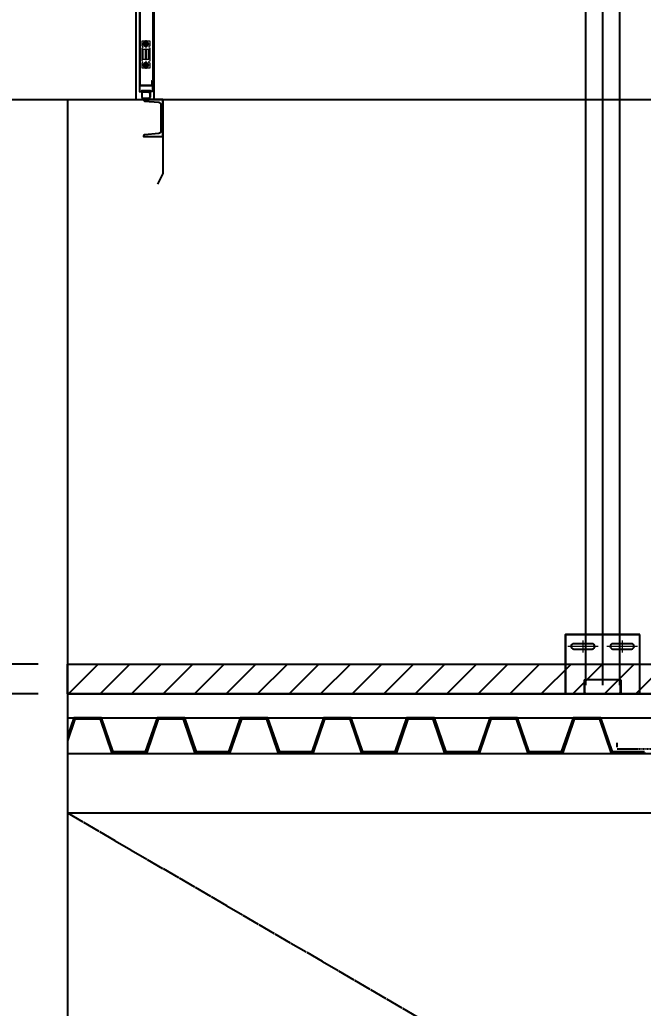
# Model space of a CAD drawing. Header units: millimetres. Extents: x 2370 to 266135, y -585395 to 33485.
# Drawn here: x 64644 to 66742, y -7881 to -4556 of the extents above; entities that cross this region are included whole.
import ezdxf
from ezdxf.lldxf.tags import DXFTag

# ---------------------------------------------------------------- set-up
doc = ezdxf.new("R2010")
doc.units = ezdxf.units.MM
for name, pattern in [('HID', [1.5, 1, -0.5]), ('HIDD', [0.375, 0.25, -0.125]), ('주단면도-1$0$CEN', [62, 60, -1, 0, -1])]:
    doc.linetypes.add(name, pattern=pattern)
for name, color, linetype in [('1', 1, 'CENTER2'), ('15', 15, 'Continuous'), ('7FIN', 5, 'Continuous'), ('A-CEN', 22, 'Continuous'), ('A-ST-CONC', 2, 'Continuous'), ('DOOR', 4, 'Continuous'), ('FIN', 9, 'Continuous'), ('FIN-4', 4, 'Continuous'), ('HID', 7, 'HID'), ('x-sec$0$X_단면도(창고동)$0$ELE-2', 4, 'Continuous'), ('주단면도-1$0$A-FLOR-OPEN-BELO', 6, '주단면도-1$0$CEN'), ('주단면도-1$0$A-ST-CONC', 2, 'Continuous')]:
    doc.layers.add(name, color=color, linetype=linetype)
for name, color, linetype, lineweight in [('6', 6, 'Continuous', 30), ('PANEL', 4, 'Continuous', 13), ('중심선', 6, 'CENTER2', 9)]:
    doc.layers.add(name, color=color, linetype=linetype, lineweight=lineweight)
doc.styles.get("Standard").update_dxf_attribs({"font": 'NanumGothicBold.ttf'})
tags = doc.linetypes.add('CENTER2', pattern=[1.125, 0.75, -0.125, 0.125, -0.125]).pattern_tags.tags
tags[10:11] = [DXFTag(74, 4), DXFTag(75, 0), DXFTag(340, '0'), DXFTag(46, 1.0), DXFTag(50, 0.0), DXFTag(44, 0.0), DXFTag(45, 0.0)]
tags[8:9] = [DXFTag(74, 4), DXFTag(75, 0), DXFTag(340, '0'), DXFTag(46, 1.0), DXFTag(50, 0.0), DXFTag(44, 0.0), DXFTag(45, 0.0)]
tags[6:7] = [DXFTag(74, 4), DXFTag(75, 0), DXFTag(340, '0'), DXFTag(46, 1.0), DXFTag(50, 0.0), DXFTag(44, 0.0), DXFTag(45, 0.0)]
tags[4:5] = [DXFTag(74, 4), DXFTag(75, 0), DXFTag(340, '0'), DXFTag(46, 1.0), DXFTag(50, 0.0), DXFTag(44, 0.0), DXFTag(45, 0.0)]
tags = doc.linetypes.add('HIDDEN', pattern=[0.375, 0.25, -0.125]).pattern_tags.tags
tags[6:7] = [DXFTag(74, 4), DXFTag(75, 0), DXFTag(340, '0'), DXFTag(46, 1.0), DXFTag(50, 0.0), DXFTag(44, 0.0), DXFTag(45, 0.0)]
tags[4:5] = [DXFTag(74, 4), DXFTag(75, 0), DXFTag(340, '0'), DXFTag(46, 1.0), DXFTag(50, 0.0), DXFTag(44, 0.0), DXFTag(45, 0.0)]
doc.dimstyles.new('DIM-A-002-단면', dxfattribs={"dimscale": 330, "dimtxt": 1, "dimasz": 0.4, "dimexe": 0.2, "dimexo": 0.3, "dimgap": 0.4, "dimtad": 1, "dimdec": 0, "dimtxsty": 'Standard', "dimcen": 0, "dimclrd": 15, "dimclre": 15, "dimclrt": 3, "dimadec": 0, "dimazin": 0, "dimtfac": 1, "dimtmove": 0, "dimatfit": 3, "dimfxl": 1, "dimarcsym": 0})

# ---------------------------------------------------------------- blocks, each defined once
blk = doc.blocks.new('A$CB6419878')
at = {"layer": '6', "linetype": 'ByBlock', "lineweight": 9, "ltscale": 6}
h = blk.add_hatch(color=2, dxfattribs=at)
h.paths.add_polyline_path([(1143.1, 316.2), (1143.1, 313.2), (1133.1, 313.2), (1133.1, 311.6), (1143.1, 311.6), (1143.1, 292.6, -0.414214), (1137.1, 286.6), (1119.1, 286.6, -0.414214), (1113.1, 292.6), (1113.1, 311.6), (1123.1, 311.6), (1123.1, 313.2), (1113.1, 313.2), (1113.1, 316.2)])
h.paths.add_polyline_path([(1119.1, 308.6, 0.414214), (1116.1, 305.6), (1116.1, 292.6, 0.414214), (1119.1, 289.6), (1137.1, 289.6, 0.414214), (1140.1, 292.6), (1140.1, 305.6, 0.414214), (1137.1, 308.6)], flags=16)
at = {"layer": '1', "color": 1, "lineweight": 9}
for p, q in [((1141.6, 471.6, 0), (1114.6, 471.6, 0)), ((1128.1, 485.1, 0), (1128.1, 458.1, 0)), ((1114.6, 401.6, 0), (1141.6, 401.6, 0)), ((1128.1, 415.1, 0), (1128.1, 388.1, 0))]:
    blk.add_line(p, q, dxfattribs=at)
at = {"layer": '6', "color": 0, "linetype": 'ByBlock', "lineweight": 9, "ltscale": 6}
for p, q in [((1123.1, 313.2, 0), (1113.1, 313.2, 0)), ((1113.1, 311.6, 0), (1123.1, 311.6, 0)), ((1137.1, 308.6, 0), (1119.1, 308.6, 0)), ((1137.1, 308.6, 0), (1119.1, 308.6, 0)), ((1123.1, 313.2, 0), (1123.1, 311.6, 0)), ((1123.1, 313.2, 0), (1123.1, 311.6, 0)), ((1133.1, 313.2, 0), (1133.1, 311.6, 0)), ((1133.1, 313.2, 0), (1133.1, 311.6, 0)), ((1133.1, 313.2, 0), (1143.1, 313.2, 0)), ((1133.1, 311.6, 0), (1143.1, 311.6, 0)), ((1137.1, 289.6, 0), (1119.1, 289.6, 0)), ((1137.1, 289.6, 0), (1119.1, 289.6, 0)), ((1119.1, 286.6, 0), (1137.1, 286.6, 0)), ((1119.1, 286.6, 0), (1137.1, 286.6, 0))]:
    blk.add_line(p, q, dxfattribs=at)
at = {"layer": 'DOOR', "lineweight": 9}
for p, q in [((1105.6, 1325.5, 0), (1105.6, 331.6, 0)), ((1107.2, 333.2, 0), (1107.2, 1323.9, 0)), ((1107.2, 333.7, 0), (1107.2, 1322.6, 0)), ((1150.2, 1307.6, 0), (1150.2, 348.7, 0)), ((1120.6, 471.6, 0), (1124.4, 478.1, 0)), ((1124.4, 465.1, 0), (1120.6, 471.6, 0)), ((1124.4, 478.1, 0), (1131.9, 478.1, 0)), ((1131.9, 478.1, 0), (1135.6, 471.6, 0)), ((1135.6, 471.6, 0), (1131.9, 465.1, 0)), ((1131.9, 465.1, 0), (1124.4, 465.1, 0)), ((1124.4, 408.1, 0), (1120.6, 401.6, 0)), ((1120.6, 401.6, 0), (1124.4, 395.1, 0)), ((1131.9, 408.1, 0), (1124.4, 408.1, 0)), ((1135.6, 401.6, 0), (1131.9, 408.1, 0)), ((1131.9, 395.1, 0), (1135.6, 401.6, 0)), ((1124.4, 395.1, 0), (1131.9, 395.1, 0)), ((1147.2, 333.7, 0), (1107.2, 333.7, 0)), ((1107.2, 333.2, 0), (1149, 333.2, 0)), ((1147.2, 348.7, 0), (1150.2, 348.7, 0)), ((1147.2, 348.7, 0), (1147.2, 333.7, 0)), ((1149, 346.6, 0), (1150.6, 346.6, 0)), ((1149, 333.2, 0), (1149, 346.6, 0)), ((1150.6, 331.6, 0), (1150.6, 346.6, 0)), ((1105.6, 331.6, 0), (1105.6, 311.6, 0)), ((1150.6, 331.6, 0), (1105.6, 331.6, 0)), ((1105.6, 331.6, 0), (1150.6, 331.6, 0)), ((1105.6, 311.6, 0), (1118.1, 311.6, 0)), ((1107.2, 330, 0), (1107.2, 313.2, 0)), ((1149, 330, 0), (1107.2, 330, 0)), ((1107.2, 313.2, 0), (1118.1, 313.2, 0)), ((1113.1, 316.2, 0), (1113.1, 313.2, 0)), ((1113.1, 316.2, 0), (1113.1, 313.2, 0)), ((1113.1, 316.2, 0), (1143.1, 316.2, 0)), ((1113.1, 316.2, 0), (1143.1, 316.2, 0)), ((1113.1, 311.6, 0), (1113.1, 292.6, 0)), ((1113.1, 311.6, 0), (1113.1, 292.6, 0)), ((1116.1, 305.6, 0), (1116.1, 292.6, 0)), ((1116.1, 305.6, 0), (1116.1, 292.6, 0)), ((1118.1, 313.2, 0), (1118.1, 311.6, 0)), ((1138.1, 313.2, 0), (1138.1, 311.6, 0)), ((1149, 313.2, 0), (1138.1, 313.2, 0)), ((1150.6, 311.6, 0), (1138.1, 311.6, 0)), ((1140.1, 305.6, 0), (1140.1, 292.6, 0)), ((1140.1, 305.6, 0), (1140.1, 292.6, 0)), ((1143.1, 316.2, 0), (1143.1, 313.2, 0)), ((1143.1, 316.2, 0), (1143.1, 313.2, 0)), ((1143.1, 311.6, 0), (1143.1, 292.6, 0)), ((1143.1, 311.6, 0), (1143.1, 292.6, 0)), ((1149, 330, 0), (1149, 313.2, 0)), ((1150.6, 331.6, 0), (1150.6, 311.6, 0))]:
    blk.add_line(p, q, dxfattribs=at)
at = {"layer": 'DOOR', "linetype": 'HIDDEN', "lineweight": 9}
blk.add_line((1110.4, 333.7, 0), (1110.4, 1322.6, 0), dxfattribs=at)
at = {"layer": 'DOOR', "lineweight": 9, "ltscale": 8}
for p, q in [((1114.1, 481.6, 0), (1114.1, 465.6, 0)), ((1142.1, 481.6, 0), (1114.1, 481.6, 0)), ((1142.1, 465.6, 0), (1142.1, 481.6, 0)), ((1114.1, 457.6, 0), (1114.1, 415.6, 0)), ((1118.1, 452.6, 0), (1114.1, 452.6, 0)), ((1138.1, 453.6, 0), (1118.1, 453.6, 0)), ((1118.1, 453.6, 0), (1118.1, 419.6, 0)), ((1126.1, 453.6, 0), (1126.1, 419.6, 0)), ((1130.1, 453.6, 0), (1130.1, 419.6, 0)), ((1138.1, 419.6, 0), (1138.1, 453.6, 0)), ((1142.1, 452.6, 0), (1138.1, 452.6, 0)), ((1142.1, 415.6, 0), (1142.1, 457.6, 0)), ((1118.1, 420.6, 0), (1114.1, 420.6, 0)), ((1114.1, 407.6, 0), (1114.1, 391.6, 0)), ((1138.1, 419.6, 0), (1118.1, 419.6, 0)), ((1142.1, 420.6, 0), (1138.1, 420.6, 0)), ((1142.1, 391.6, 0), (1142.1, 407.6, 0)), ((1114.1, 391.6, 0), (1142.1, 391.6, 0))]:
    blk.add_line(p, q, dxfattribs=at)
at = {"layer": 'DOOR', "lineweight": 9}
for centre, radius in [((1128.1, 471.6, 0), 8.5), ((1128.1, 471.6, 0), 6.5), ((1128.1, 471.6, 0), 5), ((1128.1, 401.6, 0), 8.5), ((1128.1, 401.6, 0), 6.5), ((1128.1, 401.6, 0), 5)]:
    blk.add_circle(centre, radius, dxfattribs=at)
at = {"layer": 'DOOR', "lineweight": 9, "ltscale": 8}
for centre in [(1128.1, 471.6, 0), (1128.1, 401.6, 0)]:
    blk.add_circle(centre, 4, dxfattribs=at)
at = {"layer": 'DOOR', "lineweight": 9}
for centre, radius, start, end in [((1119.1, 305.6, 0), 3, 90, 180), ((1119.1, 305.6, 0), 3, 90, 180), ((1137.1, 305.6, 0), 3, 0, 90), ((1137.1, 305.6, 0), 3, 0, 90), ((1119.1, 292.6, 0), 6, 180, 270), ((1119.1, 292.6, 0), 6, 180, 270), ((1119.1, 292.6, 0), 3, 180, 270), ((1119.1, 292.6, 0), 3, 180, 270), ((1137.1, 292.6, 0), 6, 270, 0), ((1137.1, 292.6, 0), 3, 270, 0), ((1137.1, 292.6, 0), 6, 270, 0), ((1137.1, 292.6, 0), 3, 270, 0)]:
    blk.add_arc(centre, radius, start, end, dxfattribs=at)
at = {"layer": 'DOOR', "lineweight": 9, "ltscale": 8, "extrusion": (0, 0, -1)}
for centre, start_param, end_param in [((1114.1, 461.6, 0), -1.569339, 1.570796), ((1142.1, 411.6, 0), 1.572252, 4.712387)]:
    blk.add_ellipse(centre, major_axis=(4, 0), ratio=0.999273, start_param=start_param, end_param=end_param, dxfattribs=at)
at = {"layer": 'DOOR', "lineweight": 9, "ltscale": 8}
for centre, start_param, end_param in [((1142.1, 461.6, 0), -1.569339, 1.570796), ((1114.1, 411.6, 0), 1.572252, 4.712387)]:
    blk.add_ellipse(centre, major_axis=(-4, 0), ratio=0.999273, start_param=start_param, end_param=end_param, dxfattribs=at)
at = {"layer": 'FIN', "color": 6}
for p, q in [((1154.8, 4494.7, 0), (1154.8, 286.2, 0)), ((1154.8, 4494.7, 0), (1154.8, 286.2, 0)), ((1094.8, 1285.5, 0), (1094.8, 285.8, 0)), ((0, 285.8, 0), (1184.8, 285.8, 0)), ((1184.8, 285.8, 0), (1184.8, 36.5, 0)), ((1184.8, 36.5, 0), (1166.7, 0, 0))]:
    blk.add_line(p, q, dxfattribs=at)
at = {"layer": 'FIN', "color": 6, "elevation": 0}
blk.add_lwpolyline([(1184.8, 285.8), (1119.8, 285.8), (1119.8, 284.1, 0.388879), (1123.5, 280.1), (1171.5, 275.9, -0.388879), (1178.8, 267.9), (1178.8, 178.7, -0.388879), (1171.5, 170.8), (1123.5, 166.6, 0.388879), (1119.8, 162.6), (1119.8, 160.8), (1184.8, 160.8), (1184.8, 285.8)], format="xyb", dxfattribs=at)
blk = doc.blocks.new('C형강 125x50')
at = {"layer": 'PANEL', "color": 0, "linetype": 'Continuous', "ltscale": 8}
blk.add_lwpolyline([(43.6, -59.3, 0.414214), (46.8, -56.1), (46.8, -42.5), (50, -42.5), (50, -56.1, -0.414214), (43.6, -62.5), (6.4, -62.5, -0.414214), (0, -56.1), (0, 56.1, -0.414214), (6.4, 62.5), (43.6, 62.5, -0.414214), (50, 56.1), (50, 42.5), (46.8, 42.5), (46.8, 56.1, 0.414214), (43.6, 59.3), (6.4, 59.3, 0.414214), (3.2, 56.1), (3.2, -56.1, 0.414214), (6.4, -59.3)], format="xyb", close=True, dxfattribs=at)
blk = doc.blocks.new('SF SDF SAF SAF SA FAS')
at = {"linetype": 'Continuous', "ltscale": 0.5}
blk.add_lwpolyline([(-31, 9), (31, 9, -1), (31, -9), (-31, -9, -1)], format="xyb", close=True, dxfattribs=at)
at = {"layer": '중심선', "ltscale": 250}
for p, q in [((-51.5, 0), (51.5, 0)), ((0, 20), (0, -20))]:
    blk.add_line(p, q, dxfattribs=at)
blk = doc.blocks.new('3GGT')
at = {"linetype": 'Continuous', "ltscale": 0.5}
for p, q in [((166230.7, 98412.1), (165980.7, 98412.1)), ((166230.7, 98212.1), (166230.7, 98412.1))]:
    blk.add_line(p, q, dxfattribs=at)
blk.add_lwpolyline([(165980.7, 98412.1), (166230.7, 98412.1), (166230.7, 98212.1), (165980.7, 98212.1)], close=True, dxfattribs=at)
for p in [(166039.7, 98372.1), (166171.7, 98372.1)]:
    blk.add_blockref('SF SDF SAF SAF SA FAS', p)
at = {"color": 1, "linetype": 'HIDD', "xscale": -1, "rotation": 89.99999999999416}
blk.add_blockref('C형강 125x50', (166105.7, 98262.1), dxfattribs=at)
blk = doc.blocks.new('*D1320')
at = {"color": 15, "lineweight": -2}
for p, q in [((60579.1, -4823.8), (58405.3, -4823.8)), ((58471.3, -6691.8), (58471.3, -4955.8)), ((64705.6, -6823.8), (58405.3, -6823.8))]:
    blk.add_line(p, q, dxfattribs=at)
at = {"color": 15}
for points in [[(58493.3, -4955.8), (58449.3, -4955.8), (58471.3, -4823.8)], [(58449.3, -6691.8), (58493.3, -6691.8), (58471.3, -6823.8)]]:
    blk.add_solid(points, dxfattribs=at)
at = {"layer": 'Defpoints', "color": 0}
for p in [(58471.3, -4823.8), (60678.1, -4823.8), (64804.6, -6823.8)]:
    blk.add_point(p, dxfattribs=at)
at = {"color": 3, "ltscale": 600, "insert": (57862.5, -5823.8), "char_height": 330, "attachment_point": 5, "rotation": 90}
blk.add_mtext('피트\\P2000', dxfattribs=at)
blk = doc.blocks.new('*D1321')
at = {"layer": '15', "color": 15, "lineweight": -2}
for p, q in [((59574.2, -4823.8), (59373.4, -4823.8)), ((59439.4, -6591.8), (59439.4, -4955.8)), ((64705.6, -6723.8), (59373.4, -6723.8))]:
    blk.add_line(p, q, dxfattribs=at)
at = {"layer": '15', "color": 15}
for points in [[(59461.4, -4955.8), (59417.4, -4955.8), (59439.4, -4823.8)], [(59417.4, -6591.8), (59461.4, -6591.8), (59439.4, -6723.8)]]:
    blk.add_solid(points, dxfattribs=at)
at = {"layer": 'Defpoints', "color": 0}
for p in [(59439.4, -4823.8), (59673.2, -4823.8), (64804.6, -6723.8)]:
    blk.add_point(p, dxfattribs=at)
at = {"layer": '15', "color": 3, "ltscale": 600, "insert": (59125.3, -5773.8), "char_height": 330, "attachment_point": 5, "rotation": 90}
blk.add_mtext('1900', dxfattribs=at)

msp = doc.modelspace()

# ---------------------------------------------------------------- hatches: boundary and pattern name
at = {"linetype": 'Continuous', "transparency": 33554687}
h = msp.add_hatch(dxfattribs=at)
h.set_pattern_fill('ANSI31', color=3, scale=600)
h.set_pattern_definition([(45, (1375009.16, -16135466.83), (-53.0330086, 53.0330086), [])])
h.paths.add_polyline_path([(64804.6, -6723.8), (70355.1, -6723.8), (70355.1, -6823.8), (64804.6, -6823.8)])

# ---------------------------------------------------------------- linework, layer by layer
at = {"color": 3}
for p, q in [((66548.2, 10134), (66548.2, -6794.5)), ((66662.2, 10134), (66662.2, -6794.5))]:
    msp.add_line(p, q, dxfattribs=at)
at = {"color": 3, "linetype": 'Continuous', "transparency": 33554687}
msp.add_lwpolyline([(64804.6, -6723.8), (70355.1, -6723.8), (70355.1, -6823.8), (64804.6, -6823.8)], close=True, dxfattribs=at)
at = {"layer": '1'}
msp.add_line((66605.2, 10134), (66605.2, -6794.5), dxfattribs=at)
at = {"layer": '7FIN'}
for points in [[(66746.5, -7018.5), (66638.7, -7018.5), (66599.2, -6903.8), (66505.8, -6903.8), (66466.3, -7018.5), (66358.5, -7018.5), (66319.2, -6903.8), (66225.8, -6903.8), (66186.3, -7018.5), (66078.6, -7018.5), (66039.2, -6903.8), (65945.8, -6903.8), (65906.4, -7018.5), (65798.7, -7018.5), (65759.2, -6903.8), (65665.8, -6903.8), (65626.5, -7018.5), (65518.7, -7018.5), (65479.2, -6903.8), (65385.8, -6903.8), (65346.3, -7018.5), (65238.5, -7018.5), (65199.2, -6903.8), (65105.8, -6903.8), (65066.3, -7018.5), (64958.6, -7018.5), (64919.2, -6903.8), (64825.8, -6903.8), (64804.6, -6965.5)], [(66750.3, -7023.8), (66634.9, -7023.8), (66595.4, -6909.1), (66509.6, -6909.1), (66470.1, -7023.8), (66354.7, -7023.8), (66315.4, -6909.1), (66229.6, -6909.1), (66190.1, -7023.8), (66074.8, -7023.8), (66035.4, -6909.1), (65949.6, -6909.1), (65910.2, -7023.8), (65794.9, -7023.8), (65755.4, -6909.1), (65669.6, -6909.1), (65630.3, -7023.8), (65514.9, -7023.8), (65475.4, -6909.1), (65389.6, -6909.1), (65350.1, -7023.8), (65234.7, -7023.8), (65195.4, -6909.1), (65109.6, -6909.1), (65070.1, -7023.8), (64954.8, -7023.8), (64915.4, -6909.1), (64829.6, -6909.1), (64804.6, -6981.9)]]:
    msp.add_lwpolyline(points, dxfattribs=at)
at = {"layer": 'A-CEN'}
msp.add_line((60783.6, -4823.8), (75841.3, -4823.8), dxfattribs=at)
at = {"layer": 'A-ST-CONC'}
msp.add_line((64804.6, -7023.8), (67604.6, -7023.8), dxfattribs=at)
at = {"layer": 'FIN-4'}
for p, q in [((64804.6, -6823.8), (70554.6, -6823.8)), ((64804.6, -6903.8), (70554.6, -6903.8))]:
    msp.add_line(p, q, dxfattribs=at)
at = {"layer": 'HID', "color": 8}
for p, q in [((66654.6, -7003.1), (66654.6, -6988.1)), ((66654.6, -7008.8), (70539.6, -7008.8))]:
    msp.add_line(p, q, dxfattribs=at)
at = {"layer": 'x-sec$0$X_단면도(창고동)$0$ELE-2', "ltscale": 10}
msp.add_line((64804.6, -6723.8), (70355.1, -6723.8), dxfattribs=at)
at = {"layer": '주단면도-1$0$A-FLOR-OPEN-BELO'}
msp.add_line((64804.6, -7223.8), (70554.6, -10573.8), dxfattribs=at)
at = {"layer": '주단면도-1$0$A-ST-CONC'}
for p, q in [((64504.6, -4823.8), (64804.6, -4823.8)), ((64804.6, -4823.8), (64804.6, -10573.8)), ((64804.6, -7023.8), (70554.6, -7023.8)), ((64804.6, -7223.8), (70554.6, -7223.8))]:
    msp.add_line(p, q, dxfattribs=at)

# ---------------------------------------------------------------- block references
at = {"ltscale": 600}
msp.add_blockref('A$CB6419878', (63940.3, -5109.6), dxfattribs=at)
at = {"xscale": -1}
msp.add_blockref('3GGT', (232710.9, -105035.9), dxfattribs=at)

# ---------------------------------------------------------------- dimensions: what is measured, and where the dimension line sits
dim = msp.add_linear_dim(base=(58471.3, -4823.8), p1=(64804.6, -6823.8), p2=(60678.1, -4823.8), angle=90, text='피트\\P<>', dimstyle='DIM-A-002-단면')
dim.commit()
dim.dimension.update_dxf_attribs({"geometry": '*D1320', "text_midpoint": (57862.5, -5823.8)})
at = {"layer": '15'}
dim = msp.add_linear_dim(base=(59439.4, -4823.8), p1=(64804.6, -6723.8), p2=(59673.2, -4823.8), angle=90, dimstyle='DIM-A-002-단면', dxfattribs=at)
dim.commit()
dim.dimension.update_dxf_attribs({"geometry": '*D1321', "text_midpoint": (59125.3, -5773.8)})

doc.saveas('drawing.dxf')
